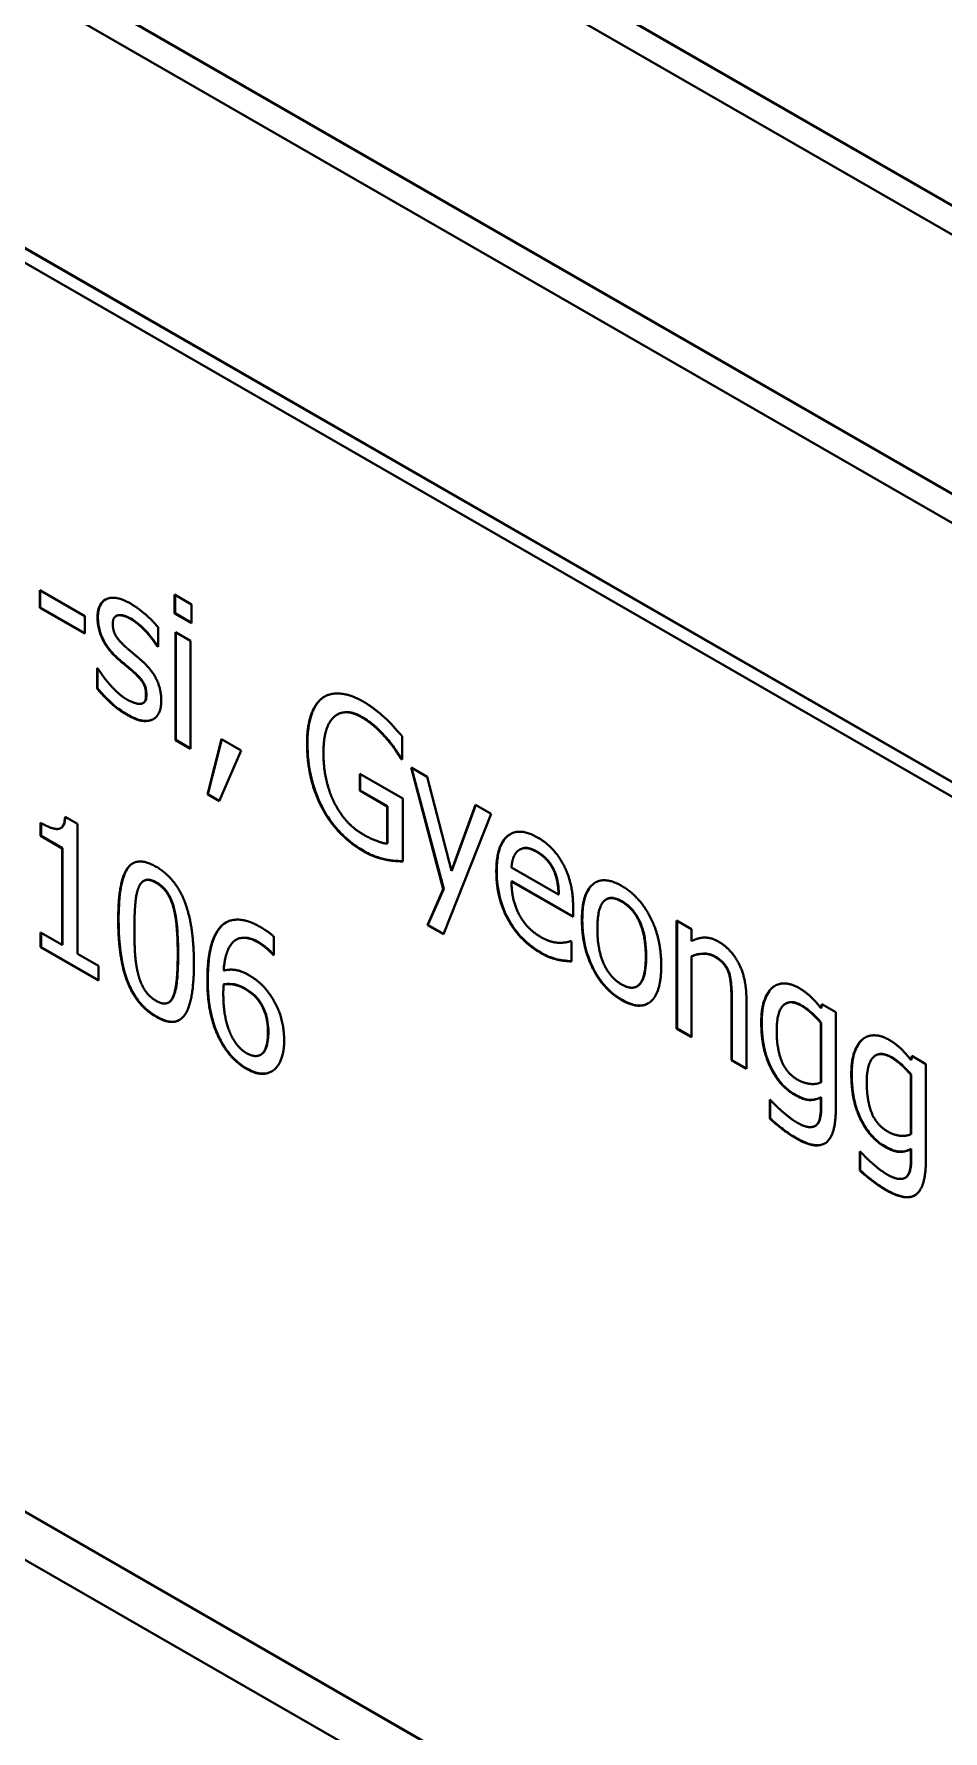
# Model space of a CAD drawing. Header units: millimetres. Extents: x 0 to 4205, y 0 to 2970.
# Drawn here: x 3811.77 to 3819.51, y 2325.42 to 2339.86 of the extents above; entities that cross this region are included whole.
import ezdxf

# ---------------------------------------------------------------- set-up
doc = ezdxf.new("R2010")
doc.units = ezdxf.units.MM
doc.header["$LTSCALE"] = 5
doc.layers.add('가시적인 것(ISO)', color=3, linetype='Continuous', lineweight=40)
doc.layers.add('가시적인 좁은 것(ISO)', color=3, linetype='Continuous', lineweight=35)

msp = doc.modelspace()

# ---------------------------------------------------------------- linework, layer by layer
at = {"layer": '가시적인 것(ISO)'}
for p, q in [((3831.5336, 2331.5217), (3799.2188, 2350.1305)), ((3799.2224, 2350.1325), (3831.5336, 2331.5257)), ((3799.2188, 2349.8852), (3831.5336, 2331.2764)), ((3831.5336, 2329.069), (3799.2188, 2347.6779)), ((3799.2224, 2347.6799), (3831.5336, 2329.0731)), ((3799.2188, 2347.4326), (3831.5336, 2328.8238)), ((3831.6397, 2326.4327), (3799.1128, 2345.1637)), ((3831.5336, 2326.6164), (3799.2188, 2345.2252)), ((3799.2224, 2345.2273), (3831.5336, 2326.6205)), ((3831.3158, 2315.9911), (3782.4661, 2344.1217)), ((3782.4696, 2344.1238), (3831.3164, 2315.9948)), ((3782.1422, 2343.8995), (3831.6397, 2315.3958)), ((3811.8242, 2334.9818), (3811.8242, 2335.1309)), ((3811.8242, 2335.1309), (3812.2058, 2334.9111)), ((3811.8277, 2334.9839), (3811.8277, 2335.1289)), ((3812.9708, 2334.9327), (3812.9708, 2335.0937)), ((3812.9708, 2335.0937), (3813.1152, 2335.0106)), ((3812.9743, 2334.9348), (3812.9743, 2335.0917)), ((3813.1152, 2335.0106), (3813.1152, 2334.8496)), ((3811.8277, 2334.9839), (3811.8242, 2334.9818)), ((3812.2058, 2334.7621), (3811.8242, 2334.9818)), ((3812.2058, 2334.7662), (3811.8277, 2334.9839)), ((3812.2058, 2334.9111), (3812.2058, 2334.7621)), ((3812.475, 2334.9132), (3812.4715, 2334.9112)), ((3812.9743, 2334.9348), (3812.9708, 2334.9327)), ((3813.1152, 2334.8496), (3812.9708, 2334.9327)), ((3813.1152, 2334.8536), (3812.9743, 2334.9348)), ((3812.8298, 2334.8161), (3812.8298, 2334.6502)), ((3812.9785, 2333.855), (3812.9785, 2334.7752)), ((3812.9785, 2334.7752), (3813.1057, 2334.702)), ((3812.9821, 2333.857), (3812.9821, 2334.7732)), ((3812.8265, 2334.6562), (3812.8229, 2334.6541)), ((3812.8298, 2334.6502), (3812.8229, 2334.6541)), ((3812.8298, 2334.6543), (3812.8265, 2334.6562)), ((3813.1057, 2334.702), (3813.1057, 2333.7817)), ((3812.3115, 2334.2947), (3812.3115, 2334.4687)), ((3812.3115, 2334.4687), (3812.3184, 2334.4647)), ((3812.3151, 2334.2968), (3812.3151, 2334.4666)), ((3812.6193, 2334.4406), (3812.6158, 2334.4385)), ((3812.3151, 2334.2968), (3812.3115, 2334.2947)), ((3812.7064, 2334.1737), (3812.7029, 2334.1717)), ((3812.7852, 2334.032), (3812.7817, 2334.03)), ((3814.3586, 2334.0754), (3814.3551, 2334.0733)), ((3812.9821, 2333.857), (3812.9785, 2333.855)), ((3813.1057, 2333.7817), (3812.9785, 2333.855)), ((3813.1057, 2333.7858), (3812.9821, 2333.857)), ((3813.2501, 2333.3935), (3813.3688, 2333.8648)), ((3813.2537, 2333.3955), (3813.3714, 2333.8633)), ((3813.3688, 2333.8648), (3813.5381, 2333.7673)), ((3814.9073, 2333.8871), (3814.9073, 2333.6904)), ((3813.5381, 2333.7673), (3813.349, 2333.3366)), ((3814.5463, 2333.4262), (3814.5463, 2333.5693)), ((3814.5463, 2333.5693), (3814.9116, 2333.3589)), ((3814.5498, 2333.4282), (3814.5498, 2333.5673)), ((3814.8997, 2333.6988), (3814.8961, 2333.6968)), ((3814.9073, 2333.6904), (3814.8961, 2333.6968)), ((3814.9073, 2333.6944), (3814.8997, 2333.6988)), ((3815.2563, 2332.589), (3814.9821, 2333.6215)), ((3814.9821, 2333.6215), (3815.1196, 2333.5423)), ((3815.2598, 2332.5911), (3814.9869, 2333.6187)), ((3814.5498, 2333.4282), (3814.5463, 2333.4262)), ((3814.7792, 2333.2921), (3814.5463, 2333.4262)), ((3814.7828, 2333.2941), (3814.5498, 2333.4282)), ((3815.1196, 2333.5423), (3815.325, 2332.7432)), ((3813.2537, 2333.3955), (3813.2501, 2333.3935)), ((3813.349, 2333.3366), (3813.2501, 2333.3935)), ((3813.3504, 2333.3398), (3813.2537, 2333.3955)), ((3814.7828, 2333.2941), (3814.7792, 2333.2921)), ((3814.7792, 2332.975), (3814.7792, 2333.2921)), ((3814.7828, 2332.9771), (3814.7828, 2333.2941)), ((3814.9116, 2333.3589), (3814.9116, 2332.8233)), ((3815.325, 2332.7432), (3815.5305, 2333.3057)), ((3815.3286, 2332.7453), (3815.5328, 2333.3043)), ((3815.5305, 2333.3057), (3815.6637, 2333.2289)), ((3811.8311, 2333.0402), (3811.8311, 2333.1525)), ((3811.8346, 2333.0422), (3811.8346, 2333.1505)), ((3812.0391, 2333.2036), (3812.1439, 2333.1432)), ((3812.1439, 2333.1432), (3812.1439, 2332.0382)), ((3815.6637, 2333.2289), (3815.2571, 2332.2039)), ((3811.8346, 2333.0422), (3811.8311, 2333.0402)), ((3812.0141, 2332.9348), (3811.8311, 2333.0402)), ((3812.0177, 2332.9368), (3811.8346, 2333.0422)), ((3812.004, 2333.1079), (3812.0005, 2333.1059)), ((3812.0177, 2332.9368), (3812.0141, 2332.9348)), ((3812.0141, 2332.1129), (3812.0141, 2332.9348)), ((3812.0177, 2332.1149), (3812.0177, 2332.9368)), ((3814.7828, 2332.9771), (3814.7792, 2332.975)), ((3815.9097, 2332.9258), (3815.9061, 2332.9238)), ((3815.3286, 2332.7453), (3815.325, 2332.7432)), ((3815.8365, 2332.7717), (3816.237, 2332.541)), ((3812.7114, 2332.6599), (3812.7078, 2332.6579)), ((3815.1213, 2332.2822), (3815.2563, 2332.589)), ((3815.1249, 2332.2842), (3815.2598, 2332.5911)), ((3815.2598, 2332.5911), (3815.2563, 2332.589)), ((3815.84, 2332.6555), (3815.8365, 2332.6534)), ((3816.3608, 2332.3515), (3815.8365, 2332.6534)), ((3816.3608, 2332.3556), (3815.84, 2332.6555)), ((3816.2405, 2332.5431), (3816.237, 2332.541)), ((3816.3608, 2332.436), (3816.3608, 2332.3515)), ((3816.6452, 2332.5021), (3816.6417, 2332.5001)), ((3815.1249, 2332.2842), (3815.1213, 2332.2822)), ((3815.2571, 2332.2039), (3815.1213, 2332.2822)), ((3815.2585, 2332.2073), (3815.1249, 2332.2842)), ((3817.2409, 2331.4004), (3817.2409, 2332.3207)), ((3817.2409, 2332.3207), (3817.3681, 2332.2474)), ((3817.2445, 2331.4025), (3817.2445, 2332.3186)), ((3811.8311, 2332.0931), (3811.8311, 2332.2183)), ((3811.8311, 2332.2183), (3812.0141, 2332.1129)), ((3811.8346, 2332.0952), (3811.8346, 2332.2163)), ((3812.0177, 2332.1149), (3812.0141, 2332.1129)), ((3813.4974, 2332.159), (3813.4939, 2332.157)), ((3813.8148, 2332.183), (3813.8148, 2332.025)), ((3816.3384, 2332.1457), (3816.3462, 2332.1413)), ((3816.3462, 2332.1413), (3816.3462, 2331.9723)), ((3817.3681, 2332.2474), (3817.3681, 2332.1451)), ((3811.8346, 2332.0952), (3811.8311, 2332.0931)), ((3812.3227, 2331.81), (3811.8311, 2332.0931)), ((3812.3227, 2331.8141), (3811.8346, 2332.0952)), ((3812.1439, 2332.0382), (3812.3227, 2331.9352)), ((3813.8124, 2332.0305), (3813.8088, 2332.0285)), ((3813.8148, 2332.025), (3813.8088, 2332.0285)), ((3813.8148, 2332.0291), (3813.8124, 2332.0305)), ((3817.3717, 2332.0169), (3817.3681, 2332.0149)), ((3817.3681, 2332.0149), (3817.3681, 2331.3272)), ((3812.3227, 2331.9352), (3812.3227, 2331.81)), ((3817.6871, 2331.878), (3817.6836, 2331.876)), ((3812.9649, 2331.6838), (3812.9613, 2331.6817)), ((3813.3912, 2331.7781), (3813.3877, 2331.7761)), ((3816.9069, 2331.7622), (3816.9033, 2331.7602)), ((3812.9216, 2331.6246), (3812.918, 2331.6226)), ((3817.7077, 2331.1317), (3817.7077, 2331.6564)), ((3817.7112, 2331.1337), (3817.7112, 2331.6584)), ((3817.8349, 2331.6557), (3817.8349, 2331.0584)), ((3818.1715, 2331.6157), (3818.168, 2331.6137)), ((3818.4683, 2331.5751), (3818.4761, 2331.6094)), ((3818.4719, 2331.5771), (3818.4683, 2331.5751)), ((3818.4719, 2331.5771), (3818.4788, 2331.6078)), ((3818.4761, 2331.6094), (3818.5956, 2331.5406)), ((3818.5956, 2331.5406), (3818.5956, 2330.7257)), ((3817.2445, 2331.4025), (3817.2409, 2331.4004)), ((3817.3681, 2331.3272), (3817.2409, 2331.4004)), ((3817.3681, 2331.3313), (3817.2445, 2331.4025)), ((3818.4719, 2331.4509), (3818.4683, 2331.4489)), ((3818.4683, 2330.9431), (3818.4683, 2331.4489)), ((3818.4719, 2330.9451), (3818.4719, 2331.4509)), ((3813.7059, 2331.1807), (3813.7024, 2331.1787)), ((3817.7112, 2331.1337), (3817.7077, 2331.1317)), ((3817.8349, 2331.0584), (3817.7077, 2331.1317)), ((3817.8349, 2331.0625), (3817.7112, 2331.1337)), ((3818.9374, 2331.1747), (3818.9338, 2331.1727)), ((3819.2342, 2331.1341), (3819.2419, 2331.1684)), ((3819.2377, 2331.1361), (3819.2342, 2331.1341)), ((3819.2377, 2331.1361), (3819.2446, 2331.1668)), ((3819.2419, 2331.1684), (3819.3614, 2331.0996)), ((3819.2377, 2331.0099), (3819.2342, 2331.0079)), ((3819.2342, 2330.502), (3819.2342, 2331.0079)), ((3819.2377, 2330.5041), (3819.2377, 2331.0099)), ((3819.3614, 2331.0996), (3819.3614, 2330.2847)), ((3818.4719, 2330.9451), (3818.4683, 2330.9431)), ((3818.4719, 2330.8179), (3818.4683, 2330.8159)), ((3818.4683, 2330.7354), (3818.4683, 2330.8159)), ((3818.4719, 2330.7374), (3818.4719, 2330.8179)), ((3818.0334, 2330.636), (3818.0334, 2330.797)), ((3818.0334, 2330.797), (3818.0403, 2330.793)), ((3818.037, 2330.638), (3818.037, 2330.795)), ((3818.037, 2330.638), (3818.0334, 2330.636)), ((3818.4223, 2330.5741), (3818.4188, 2330.5721)), ((3818.4323, 2330.5813), (3818.4288, 2330.5792)), ((3819.2377, 2330.5041), (3819.2342, 2330.502)), ((3818.7993, 2330.195), (3818.7993, 2330.356)), ((3818.7993, 2330.356), (3818.8061, 2330.352)), ((3818.8028, 2330.197), (3818.8028, 2330.3539)), ((3819.2377, 2330.3769), (3819.2342, 2330.3748)), ((3819.2342, 2330.2943), (3819.2342, 2330.3748)), ((3819.2377, 2330.2964), (3819.2377, 2330.3769)), ((3818.8028, 2330.197), (3818.7993, 2330.195)), ((3819.1882, 2330.1331), (3819.1846, 2330.131)), ((3819.1982, 2330.1403), (3819.1946, 2330.1382))]:
    msp.add_line(p, q, dxfattribs=at)
for points, degree in [([(3812.315, 2334.899), (3812.315, 2335.0232), (3812.4688, 2335.0906), (3812.5969, 2335.0169)], 2), ([(3812.5969, 2335.0169), (3812.6596, 2334.9807), (3812.7868, 2334.8697), (3812.8298, 2334.8161)], 2), ([(3812.48, 2334.5545), (3812.3932, 2334.6353), (3812.315, 2334.8075), (3812.315, 2334.899)], 2), ([(3812.5943, 2334.8882), (3812.5316, 2334.9243), (3812.4448, 2334.9097), (3812.4448, 2334.8451)], 2), ([(3812.8229, 2334.6541), (3812.7748, 2334.7296), (3812.6545, 2334.8535), (3812.5943, 2334.8882)], 2), ([(3812.4448, 2334.8451), (3812.4448, 2334.7865), (3812.4963, 2334.7001), (3812.5531, 2334.6496)], 2), ([(3812.5531, 2334.6496), (3812.5814, 2334.6243), (3812.651, 2334.5663), (3812.6889, 2334.5336)], 2), ([(3812.3184, 2334.4647), (3812.3347, 2334.4394), (3812.3786, 2334.3764), (3812.4147, 2334.3347)], 2), ([(3812.6158, 2334.4385), (3812.5917, 2334.4603), (3812.5127, 2334.5248), (3812.48, 2334.5545)], 2), ([(3812.7275, 2334.244), (3812.7275, 2334.2996), (3812.6785, 2334.3835), (3812.6158, 2334.4385)], 2), ([(3812.6889, 2334.5336), (3812.7731, 2334.4592), (3812.8573, 2334.2925), (3812.8573, 2334.1901)], 2), ([(3812.5625, 2334.0727), (3812.4869, 2334.1163), (3812.3545, 2334.2422), (3812.3115, 2334.2947)], 2), ([(3812.4147, 2334.3347), (3812.4473, 2334.297), (3812.5247, 2334.2247), (3812.5668, 2334.2004)], 2), ([(3812.5668, 2334.2004), (3812.5969, 2334.1831), (3812.6665, 2334.1609), (3812.6828, 2334.1644)], 2), ([(3812.6828, 2334.1644), (3812.7069, 2334.1694), (3812.7275, 2334.2003), (3812.7275, 2334.244)], 2), ([(3812.8573, 2334.1901), (3812.8573, 2334.1305), (3812.8187, 2334.0474), (3812.7817, 2334.03)], 2), ([(3814.0976, 2333.8247), (3814.0976, 2333.9728), (3814.1655, 2334.1682), (3814.2291, 2334.215)], 2), ([(3814.2291, 2334.215), (3814.291, 2334.2599), (3814.4707, 2334.2439), (3814.5781, 2334.182)], 2), ([(3814.2327, 2334.2171), (3814.2376, 2334.2207), (3814.2427, 2334.224), (3814.248, 2334.2271)], 3), ([(3814.5781, 2334.182), (3814.6288, 2334.1528), (3814.7217, 2334.0815), (3814.7646, 2334.0408)], 2), ([(3812.7817, 2334.03), (3812.7413, 2334.0125), (3812.639, 2334.0286), (3812.5625, 2334.0727)], 2), ([(3812.7915, 2334.0352), (3812.7894, 2334.0341), (3812.7873, 2334.033), (3812.7852, 2334.032)], 3), ([(3814.5618, 2334.0503), (3814.4165, 2334.134), (3814.2369, 2333.9711), (3814.2369, 2333.7495)], 2), ([(3814.7689, 2333.8734), (3814.7277, 2333.922), (3814.6228, 2334.0152), (3814.5618, 2334.0503)], 2), ([(3814.7646, 2334.0408), (3814.7981, 2334.0096), (3814.8815, 2333.9179), (3814.9073, 2333.8871)], 2), ([(3814.8961, 2333.6968), (3814.8712, 2333.738), (3814.8171, 2333.8179), (3814.7689, 2333.8734)], 2), ([(3814.2291, 2333.271), (3814.1655, 2333.3891), (3814.0976, 2333.6687), (3814.0976, 2333.8247)], 2), ([(3814.2369, 2333.7495), (3814.2369, 2333.6263), (3814.2842, 2333.4142), (3814.3288, 2333.3248)], 2), ([(3814.5764, 2332.911), (3814.4698, 2332.9724), (3814.2927, 2333.1538), (3814.2291, 2333.271)], 2), ([(3814.3288, 2333.3248), (3814.3727, 2333.236), (3814.4947, 2333.0991), (3814.5712, 2333.0551)], 2), ([(3811.8311, 2333.1525), (3811.9351, 2333.0926), (3812.033, 2333.1077), (3812.0391, 2333.2036)], 2), ([(3814.5712, 2333.0551), (3814.628, 2333.0224), (3814.7406, 2332.9774), (3814.7792, 2332.975)], 2), ([(3815.7075, 2332.7386), (3815.7075, 2332.9632), (3815.9009, 2333.1182), (3816.0574, 2333.0281)], 2), ([(3816.0574, 2333.0281), (3816.1278, 2332.9875), (3816.2361, 2332.8754), (3816.2765, 2332.7995)], 2), ([(3814.7629, 2332.8394), (3814.7131, 2332.8502), (3814.6331, 2332.8783), (3814.5764, 2332.911)], 2), ([(3814.9116, 2332.8233), (3814.8858, 2332.8242), (3814.7999, 2332.831), (3814.7629, 2332.8394)], 2), ([(3815.8992, 2332.9194), (3815.87, 2332.8995), (3815.8408, 2332.8279), (3815.8365, 2332.7717)], 2), ([(3816.0496, 2332.9053), (3815.9989, 2332.9345), (3815.9276, 2332.9389), (3815.8992, 2332.9194)], 2), ([(3816.194, 2332.7506), (3816.1717, 2332.7983), (3816.1012, 2332.8756), (3816.0496, 2332.9053)], 2), ([(3812.4912, 2332.3251), (3812.4912, 2332.6571), (3812.6485, 2332.8736), (3812.8135, 2332.7785)], 2), ([(3812.8135, 2332.7785), (3812.9794, 2332.683), (3813.135, 2332.2754), (3813.135, 2331.9554)], 2), ([(3816.0874, 2332.0438), (3815.9069, 2332.1478), (3815.7075, 2332.51), (3815.7075, 2332.7386)], 2), ([(3816.237, 2332.541), (3816.2353, 2332.6046), (3816.2138, 2332.7084), (3816.194, 2332.7506)], 2), ([(3816.2765, 2332.7995), (3816.3178, 2332.7231), (3816.3608, 2332.5463), (3816.3608, 2332.436)], 2), ([(3812.6639, 2332.5993), (3812.6433, 2332.5486), (3812.6287, 2332.3662), (3812.6287, 2332.246)], 2), ([(3812.8135, 2332.6424), (3812.7568, 2332.6751), (3812.6846, 2332.652), (3812.6639, 2332.5993)], 2), ([(3812.9613, 2332.43), (3812.9407, 2332.5045), (3812.8702, 2332.6097), (3812.8135, 2332.6424)], 2), ([(3815.8365, 2332.6534), (3815.8365, 2332.4934), (3815.9688, 2332.2473), (3816.0866, 2332.1795)], 2), ([(3816.4356, 2332.3243), (3816.4356, 2332.5549), (3816.6212, 2332.7034), (3816.7734, 2332.6158)], 2), ([(3816.7734, 2332.6158), (3816.9263, 2332.5277), (3817.1103, 2332.1673), (3817.1103, 2331.9358)], 2), ([(3812.9974, 2332.0346), (3812.9974, 2332.1608), (3812.9811, 2332.3561), (3812.9613, 2332.43)], 2), ([(3816.7734, 2332.4826), (3816.6745, 2332.5395), (3816.5671, 2332.4275), (3816.5671, 2332.2486)], 2), ([(3816.9788, 2332.0115), (3816.9788, 2332.1904), (3816.8722, 2332.4257), (3816.7734, 2332.4826)], 2), ([(3812.8135, 2331.5015), (3812.6467, 2331.5976), (3812.4912, 2332.0022), (3812.4912, 2332.3251)], 2), ([(3813.2493, 2331.815), (3813.2493, 2331.975), (3813.3034, 2332.2012), (3813.3593, 2332.2645)], 2), ([(3813.3593, 2332.2645), (3813.4143, 2332.3262), (3813.5871, 2332.3311), (3813.7005, 2332.2657)], 2), ([(3813.3628, 2332.2665), (3813.3765, 2332.2818), (3813.3917, 2332.2945), (3813.4085, 2332.3045)], 3), ([(3813.7005, 2332.2657), (3813.7341, 2332.2464), (3813.7925, 2332.2048), (3813.8148, 2332.183)], 2), ([(3816.7734, 2331.6439), (3816.6161, 2331.7344), (3816.4356, 2332.0997), (3816.4356, 2332.3243)], 2), ([(3812.6287, 2332.246), (3812.6287, 2332.1168), (3812.6416, 2331.9364), (3812.6631, 2331.8565)], 2), ([(3813.6825, 2332.134), (3813.557, 2332.2063), (3813.4023, 2332.0887), (3813.3877, 2331.8944)], 2), ([(3813.8088, 2332.0285), (3813.7908, 2332.0508), (3813.722, 2332.1112), (3813.6825, 2332.134)], 2), ([(3816.0866, 2332.1795), (3816.1278, 2332.1557), (3816.2086, 2332.132), (3816.2413, 2332.1311)], 2), ([(3816.2413, 2332.1311), (3816.2757, 2332.1312), (3816.323, 2332.1388), (3816.3384, 2332.1457)], 2), ([(3816.5671, 2332.2486), (3816.5671, 2332.0747), (3816.6745, 2331.8339), (3816.7734, 2331.777)], 2), ([(3817.3681, 2332.1451), (3817.4249, 2332.175), (3817.5358, 2332.1767), (3817.5976, 2332.1411)], 2), ([(3817.5976, 2332.1411), (3817.7094, 2332.0768), (3817.8349, 2331.8256), (3817.8349, 2331.6557)], 2), ([(3812.9613, 2331.6817), (3812.9811, 2331.731), (3812.9974, 2331.9084), (3812.9974, 2332.0346)], 2), ([(3816.231, 2331.987), (3816.194, 2331.9954), (3816.1339, 2332.0171), (3816.0874, 2332.0438)], 2), ([(3816.3462, 2331.9723), (3816.3238, 2331.9743), (3816.2576, 2331.9806), (3816.231, 2331.987)], 2), ([(3816.7734, 2331.777), (3816.8713, 2331.7206), (3816.9788, 2331.8346), (3816.9788, 2332.0115)], 2), ([(3817.5641, 2332.0133), (3817.5168, 2332.0405), (3817.4163, 2332.0368), (3817.3681, 2332.0149)], 2), ([(3817.6836, 2331.876), (3817.6681, 2331.9196), (3817.6123, 2331.9856), (3817.5641, 2332.0133)], 2), ([(3812.6631, 2331.8565), (3812.6828, 2331.7815), (3812.755, 2331.6713), (3812.8135, 2331.6377)], 2), ([(3813.135, 2331.9554), (3813.135, 2331.6255), (3812.9777, 2331.407), (3812.8135, 2331.5015)], 2), ([(3813.3877, 2331.8944), (3813.4358, 2331.9074), (3813.5372, 2331.8937), (3813.5974, 2331.859)], 2), ([(3813.5974, 2331.859), (3813.6567, 2331.8249), (3813.7452, 2331.7451), (3813.7934, 2331.6737)], 2), ([(3817.1103, 2331.9358), (3817.1103, 2331.7032), (3816.9263, 2331.5558), (3816.7734, 2331.6439)], 2), ([(3817.7077, 2331.6564), (3817.7077, 2331.72), (3817.6973, 2331.8352), (3817.6836, 2331.876)], 2), ([(3812.8135, 2331.6377), (3812.8694, 2331.6055), (3812.9416, 2331.6285), (3812.9613, 2331.6817)], 2), ([(3813.3602, 2331.298), (3813.3077, 2331.3948), (3813.2493, 2331.6521), (3813.2493, 2331.815)], 2), ([(3813.3877, 2331.7761), (3813.3868, 2331.7587), (3813.3851, 2331.7259), (3813.3851, 2331.7001)], 2), ([(3813.3851, 2331.7001), (3813.3851, 2331.5729), (3813.4263, 2331.3931), (3813.4564, 2331.335)], 2), ([(3813.5673, 2331.7402), (3813.52, 2331.7674), (3813.4306, 2331.7841), (3813.3877, 2331.7761)], 2), ([(3813.6962, 2331.6232), (3813.6696, 2331.6644), (3813.6025, 2331.7199), (3813.5673, 2331.7402)], 2), ([(3817.9612, 2331.4547), (3817.9612, 2331.569), (3818.0137, 2331.7157), (3818.0583, 2331.7526)], 2), ([(3818.0583, 2331.7526), (3818.1013, 2331.7865), (3818.2182, 2331.7837), (3818.2801, 2331.7481)], 2), ([(3818.0619, 2331.7546), (3818.0672, 2331.7588), (3818.0728, 2331.7626), (3818.0786, 2331.7661)], 3), ([(3818.2801, 2331.7481), (3818.3394, 2331.7139), (3818.4254, 2331.6307), (3818.4683, 2331.5751)], 2), ([(3813.765, 2331.37), (3813.765, 2331.4455), (3813.7323, 2331.5667), (3813.6962, 2331.6232)], 2), ([(3813.7934, 2331.6737), (3813.8484, 2331.5913), (3813.9025, 2331.4031), (3813.9025, 2331.2977)], 2), ([(3818.3007, 2331.5971), (3818.2036, 2331.653), (3818.0927, 2331.5439), (3818.0927, 2331.382)], 2), ([(3818.4683, 2331.4489), (3818.4211, 2331.5039), (3818.3403, 2331.5743), (3818.3007, 2331.5971)], 2), ([(3818.2431, 2330.8392), (3818.1142, 2330.9134), (3817.9612, 2331.2351), (3817.9612, 2331.4547)], 2), ([(3813.5828, 2331.0585), (3813.514, 2331.0981), (3813.4031, 2331.2176), (3813.3602, 2331.298)], 2), ([(3813.4564, 2331.335), (3813.4856, 2331.2794), (3813.5475, 2331.213), (3813.5828, 2331.1927)], 2), ([(3813.5828, 2331.1927), (3813.6644, 2331.1457), (3813.765, 2331.2289), (3813.765, 2331.37)], 2), ([(3813.9025, 2331.2977), (3813.9025, 2331.2033), (3813.8509, 2331.073), (3813.808, 2331.0441)], 2), ([(3818.0927, 2331.382), (3818.0927, 2331.2289), (3818.177, 2331.0204), (3818.2724, 2330.9655)], 2), ([(3818.7271, 2331.0137), (3818.7271, 2331.128), (3818.7795, 2331.2747), (3818.8242, 2331.3115)], 2), ([(3818.8242, 2331.3115), (3818.8672, 2331.3454), (3818.9841, 2331.3427), (3819.0459, 2331.3071)], 2), ([(3818.8277, 2331.3136), (3818.8331, 2331.3178), (3818.8386, 2331.3216), (3818.8444, 2331.3251)], 3), ([(3819.0459, 2331.3071), (3819.1053, 2331.2729), (3819.1912, 2331.1896), (3819.2342, 2331.1341)], 2), ([(3819.0666, 2331.1561), (3818.9694, 2331.212), (3818.8586, 2331.1029), (3818.8586, 2330.9409)], 2), ([(3819.2342, 2331.0079), (3819.1869, 2331.0629), (3819.1061, 2331.1333), (3819.0666, 2331.1561)], 2), ([(3813.808, 2331.0441), (3813.7624, 2331.0137), (3813.6507, 2331.0194), (3813.5828, 2331.0585)], 2), ([(3818.2724, 2330.9655), (3818.3214, 2330.9373), (3818.4262, 2330.9246), (3818.4683, 2330.9431)], 2), ([(3819.009, 2330.3982), (3818.8801, 2330.4724), (3818.7271, 2330.7941), (3818.7271, 2331.0137)], 2), ([(3818.4683, 2330.8159), (3818.4168, 2330.7909), (3818.3179, 2330.7961), (3818.2431, 2330.8392)], 2), ([(3818.8586, 2330.9409), (3818.8586, 2330.7879), (3818.9428, 2330.5794), (3819.0382, 2330.5245)], 2), ([(3818.0403, 2330.793), (3818.0532, 2330.7787), (3818.103, 2330.7281), (3818.1348, 2330.7008)], 2), ([(3818.1348, 2330.7008), (3818.1701, 2330.6696), (3818.2303, 2330.622), (3818.2655, 2330.6017)], 2), ([(3818.5956, 2330.7257), (3818.5956, 2330.4912), (3818.4279, 2330.3691), (3818.2552, 2330.4685)], 2), ([(3818.4288, 2330.5792), (3818.4512, 2330.6002), (3818.4683, 2330.6787), (3818.4683, 2330.7354)], 2), ([(3818.2552, 2330.4685), (3818.1993, 2330.5007), (3818.0833, 2330.5894), (3818.0334, 2330.636)], 2), ([(3818.2655, 2330.6017), (3818.3239, 2330.5681), (3818.4056, 2330.5588), (3818.4288, 2330.5792)], 2), ([(3818.4223, 2330.5741), (3818.4259, 2330.5761), (3818.4292, 2330.5785), (3818.4323, 2330.5813)], 3), ([(3819.0382, 2330.5245), (3819.0872, 2330.4962), (3819.1921, 2330.4836), (3819.2342, 2330.502)], 2), ([(3819.2342, 2330.3748), (3819.1826, 2330.3499), (3819.0838, 2330.3551), (3819.009, 2330.3982)], 2), ([(3818.8061, 2330.352), (3818.819, 2330.3376), (3818.8689, 2330.2871), (3818.9007, 2330.2598)], 2), ([(3818.9007, 2330.2598), (3818.9359, 2330.2286), (3818.9961, 2330.181), (3819.0313, 2330.1607)], 2), ([(3819.3614, 2330.2847), (3819.3614, 2330.0502), (3819.1938, 2329.928), (3819.021, 2330.0275)], 2), ([(3819.1946, 2330.1382), (3819.217, 2330.1591), (3819.2342, 2330.2377), (3819.2342, 2330.2943)], 2), ([(3819.021, 2330.0275), (3818.9652, 2330.0597), (3818.8491, 2330.1484), (3818.7993, 2330.195)], 2), ([(3819.0313, 2330.1607), (3819.0898, 2330.1271), (3819.1714, 2330.1178), (3819.1946, 2330.1382)], 2), ([(3819.1882, 2330.1331), (3819.1917, 2330.1351), (3819.195, 2330.1375), (3819.1982, 2330.1403)], 3)]:
    msp.add_open_spline(points, degree=degree, dxfattribs=at)
for points, knots in [([(3812.3185, 2334.901), (3812.3185, 2334.9203), (3812.3199, 2334.9388), (3812.326, 2334.9722), (3812.3305, 2334.987), (3812.3474, 2335.0235), (3812.3628, 2335.0405), (3812.3821, 2335.0521)], [-0.173954269, -0.173954269, -0.173954269, -0.173954269, -0.147187092, -0.147187092, -0.121913703, -0.121913703, -0.077662876, -0.077662876, -0.077662876, -0.077662876]), ([(3812.4835, 2334.5565), (3812.4623, 2334.5763), (3812.4413, 2334.598), (3812.405, 2334.6425), (3812.3892, 2334.6648), (3812.3559, 2334.7228), (3812.3436, 2334.755), (3812.3233, 2334.8242), (3812.3185, 2334.8639), (3812.3185, 2334.901)], [-0.073006545, -0.073006545, -0.073006545, -0.073006545, -0.058393398, -0.058393398, -0.045599787, -0.045599787, -0.027264811, -0.027264811, 0, 0, 0, 0]), ([(3812.5979, 2334.8902), (3812.5812, 2334.8998), (3812.5644, 2334.9077), (3812.5332, 2334.9179), (3812.5189, 2334.9205), (3812.4879, 2334.92), (3812.4785, 2334.9152), (3812.475, 2334.9132)], [-0.0320028298, -0.0320028298, -0.0320028298, -0.0320028298, -0.0287897708, -0.0287897708, -0.0258587343, -0.0258587343, -0.022096769, -0.022096769, -0.022096769, -0.022096769]), ([(3812.8265, 2334.6562), (3812.7877, 2334.7169), (3812.749, 2334.762), (3812.6788, 2334.834), (3812.639, 2334.8665), (3812.5979, 2334.8902)], [-0.063933709, -0.063933709, -0.063933709, -0.063933709, -0.034917589, -0.034917589, 0, 0, 0, 0]), ([(3812.6193, 2334.4406), (3812.5943, 2334.4632), (3812.5634, 2334.4884), (3812.5317, 2334.5142), (3812.5071, 2334.535), (3812.4835, 2334.5565)], [-0.027465829, -0.027465829, -0.027465829, -0.027465829, -0.020846565, -0.020846565, 0, 0, 0, 0]), ([(3812.7311, 2334.246), (3812.7311, 2334.2594), (3812.73, 2334.2737), (3812.7247, 2334.3009), (3812.7209, 2334.3137), (3812.7105, 2334.3373), (3812.7038, 2334.3495), (3812.6738, 2334.3897), (3812.6478, 2334.4156), (3812.6193, 2334.4406)], [-0.078041018, -0.078041018, -0.078041018, -0.078041018, -0.057555751, -0.057555751, -0.0399582, -0.0399582, -0.024941484, -0.024941484, 0, 0, 0, 0]), ([(3812.566, 2334.0747), (3812.4923, 2334.1172), (3812.4433, 2334.1631), (3812.388, 2334.2157), (3812.3484, 2334.256), (3812.3151, 2334.2968)], [-0.049473729, -0.049473729, -0.049473729, -0.049473729, -0.032416686, -0.032416686, 0, 0, 0, 0]), ([(3812.7064, 2334.1737), (3812.7082, 2334.1747), (3812.7099, 2334.1759), (3812.7199, 2334.1835), (3812.7232, 2334.1907), (3812.7294, 2334.2075), (3812.7311, 2334.2256), (3812.7311, 2334.246)], [-0.021386251, -0.021386251, -0.021386251, -0.021386251, -0.020340377, -0.020340377, -0.015008885, -0.015008885, 0, 0, 0, 0]), ([(3814.1012, 2333.8267), (3814.1012, 2333.9592), (3814.1215, 2334.0396), (3814.1633, 2334.1445), (3814.1928, 2334.1877), (3814.2327, 2334.2171)], [-0.10101227, -0.10101227, -0.10101227, -0.10101227, -0.05123062, -0.05123062, 0, 0, 0, 0]), ([(3812.7852, 2334.032), (3812.7475, 2334.0157), (3812.7119, 2334.0197), (3812.6558, 2334.0286), (3812.6111, 2334.0488), (3812.566, 2334.0747)], [-0.05651006, -0.05651006, -0.05651006, -0.05651006, -0.038200239, -0.038200239, 0, 0, 0, 0]), ([(3814.5653, 2334.0524), (3814.5441, 2334.0646), (3814.5229, 2334.0746), (3814.4823, 2334.0888), (3814.4631, 2334.093), (3814.4121, 2334.0966), (3814.3836, 2334.0898), (3814.3586, 2334.0754)], [-0.23195822, -0.23195822, -0.23195822, -0.23195822, -0.20032376, -0.20032376, -0.17026208, -0.17026208, -0.11748226, -0.11748226, -0.11748226, -0.11748226]), ([(3814.7725, 2333.8754), (3814.7319, 2333.9233), (3814.6936, 2333.9575), (3814.6418, 2334.0035), (3814.6036, 2334.0303), (3814.5653, 2334.0524)], [-0.045506647, -0.045506647, -0.045506647, -0.045506647, -0.03248246, -0.03248246, 0, 0, 0, 0]), ([(3814.8997, 2333.6988), (3814.883, 2333.7264), (3814.8656, 2333.7534), (3814.827, 2333.8105), (3814.7995, 2333.8442), (3814.7725, 2333.8754)], [-0.04799963, -0.04799963, -0.04799963, -0.04799963, -0.025696887, -0.025696887, 0, 0, 0, 0]), ([(3814.2327, 2333.273), (3814.2109, 2333.3134), (3814.1923, 2333.3547), (3814.1567, 2333.4489), (3814.1437, 2333.4957), (3814.1102, 2333.6336), (3814.1012, 2333.7339), (3814.1012, 2333.8267)], [-0.11021437, -0.11021437, -0.11021437, -0.11021437, -0.09151625, -0.09151625, -0.06812944, -0.06812944, 0, 0, 0, 0]), ([(3814.5799, 2332.913), (3814.541, 2332.9355), (3814.5022, 2332.9618), (3814.4284, 2333.0217), (3814.393, 2333.055), (3814.3113, 2333.1458), (3814.2689, 2333.2063), (3814.2327, 2333.273)], [-0.10944415, -0.10944415, -0.10944415, -0.10944415, -0.07640862, -0.07640862, -0.04556153, -0.04556153, 0, 0, 0, 0]), ([(3812.004, 2333.1079), (3812.014, 2333.1137), (3812.0216, 2333.123), (3812.0362, 2333.153), (3812.0405, 2333.1771), (3812.0423, 2333.2017)], [-0.031759904, -0.031759904, -0.031759904, -0.031759904, -0.019787432, -0.019787432, -0.000996371, -0.000996371, -0.000996371, -0.000996371]), ([(3815.7111, 2332.7406), (3815.7111, 2332.7871), (3815.7142, 2332.8321), (3815.7284, 2332.9104), (3815.7388, 2332.9444), (3815.7758, 2333.0178), (3815.8033, 2333.0422), (3815.8276, 2333.0565)], [-0.142102169, -0.142102169, -0.142102169, -0.142102169, -0.120994397, -0.120994397, -0.10207716, -0.10207716, -0.073786211, -0.073786211, -0.073786211, -0.073786211]), ([(3814.7664, 2332.8414), (3814.7369, 2332.8478), (3814.707, 2332.8556), (3814.6458, 2332.8771), (3814.6112, 2332.895), (3814.5799, 2332.913)], [-0.052719342, -0.052719342, -0.052719342, -0.052719342, -0.026565582, -0.026565582, 0, 0, 0, 0]), ([(3814.9116, 2332.8255), (3814.8854, 2332.8265), (3814.8542, 2332.829), (3814.8205, 2332.8317), (3814.7934, 2332.8353), (3814.7664, 2332.8414)], [-0.031130006, -0.031130006, -0.031130006, -0.031130006, -0.023880899, -0.023880899, 0, 0, 0, 0]), ([(3816.0532, 2332.9074), (3816.037, 2332.9167), (3816.0206, 2332.9247), (3815.9853, 2332.9372), (3815.9722, 2332.9385), (3815.9438, 2332.9397), (3815.9257, 2332.935), (3815.9097, 2332.9258)], [-0.03522729, -0.03522729, -0.03522729, -0.03522729, -0.029351814, -0.029351814, -0.022122174, -0.022122174, -0.002845679, -0.002845679, -0.002845679, -0.002845679]), ([(3816.1976, 2332.7527), (3816.1897, 2332.7695), (3816.1805, 2332.7856), (3816.1573, 2332.8197), (3816.1447, 2332.8342), (3816.1097, 2332.8709), (3816.0808, 2332.8915), (3816.0532, 2332.9074)], [-0.039040794, -0.039040794, -0.039040794, -0.039040794, -0.032011871, -0.032011871, -0.023411559, -0.023411559, 0, 0, 0, 0]), ([(3812.4947, 2332.3272), (3812.4947, 2332.4091), (3812.4983, 2332.4935), (3812.5176, 2332.6309), (3812.5323, 2332.6944), (3812.5696, 2332.7645), (3812.588, 2332.7908), (3812.6161, 2332.8076)], [-0.25372245, -0.25372245, -0.25372245, -0.25372245, -0.16827012, -0.16827012, -0.09720122, -0.09720122, -0.0630639, -0.0630639, -0.0630639, -0.0630639]), ([(3816.091, 2332.0459), (3816.0594, 2332.0641), (3816.0276, 2332.0852), (3815.9683, 2332.1323), (3815.9408, 2332.1575), (3815.8761, 2332.2278), (3815.8422, 2332.2746), (3815.7906, 2332.3671), (3815.7634, 2332.4238), (3815.7193, 2332.5824), (3815.7111, 2332.6649), (3815.7111, 2332.7406)], [-0.25738, -0.25738, -0.25738, -0.25738, -0.21017408, -0.21017408, -0.16738097, -0.16738097, -0.10452781, -0.10452781, -0.05555741, -0.05555741, 0, 0, 0, 0]), ([(3816.2405, 2332.5431), (3816.2393, 2332.5899), (3816.2344, 2332.6327), (3816.2187, 2332.6989), (3816.21, 2332.7262), (3816.1976, 2332.7527)], [-0.044077692, -0.044077692, -0.044077692, -0.044077692, -0.01765231, -0.01765231, 0, 0, 0, 0]), ([(3812.817, 2332.6444), (3812.8041, 2332.6518), (3812.7912, 2332.658), (3812.7671, 2332.6662), (3812.7561, 2332.6684), (3812.7368, 2332.6687), (3812.7244, 2332.6674), (3812.7114, 2332.6599)], [-0.083781993, -0.083781993, -0.083781993, -0.083781993, -0.061391392, -0.061391392, -0.041107784, -0.041107784, -0.024172727, -0.024172727, -0.024172727, -0.024172727]), ([(3812.9649, 2332.4321), (3812.9594, 2332.4517), (3812.9529, 2332.4716), (3812.9376, 2332.5086), (3812.9293, 2332.5258), (3812.9062, 2332.5651), (3812.8927, 2332.5822), (3812.8593, 2332.6167), (3812.8381, 2332.6323), (3812.817, 2332.6444)], [-0.049987029, -0.049987029, -0.049987029, -0.049987029, -0.039663553, -0.039663553, -0.030458641, -0.030458641, -0.01784843, -0.01784843, 0, 0, 0, 0]), ([(3816.4391, 2332.3264), (3816.4391, 2332.3736), (3816.442, 2332.4198), (3816.4557, 2332.4993), (3816.4655, 2332.5338), (3816.5021, 2332.6091), (3816.5291, 2332.6314), (3816.5505, 2332.6441)], [-0.130633279, -0.130633279, -0.130633279, -0.130633279, -0.112301904, -0.112301904, -0.09621194, -0.09621194, -0.071503758, -0.071503758, -0.071503758, -0.071503758]), ([(3813.001, 2332.0366), (3813.001, 2332.1077), (3812.999, 2332.186), (3812.99, 2332.2945), (3812.9833, 2332.3631), (3812.9649, 2332.4321)], [-0.14536693, -0.14536693, -0.14536693, -0.14536693, -0.04560659, -0.04560659, 0, 0, 0, 0]), ([(3816.7769, 2332.4846), (3816.7609, 2332.4939), (3816.7449, 2332.5014), (3816.7147, 2332.511), (3816.7008, 2332.5135), (3816.6717, 2332.5131), (3816.6576, 2332.5093), (3816.6452, 2332.5021)], [-0.135449634, -0.135449634, -0.135449634, -0.135449634, -0.118759786, -0.118759786, -0.103264414, -0.103264414, -0.084731462, -0.084731462, -0.084731462, -0.084731462]), ([(3816.9823, 2332.0136), (3816.9823, 2332.0555), (3816.9801, 2332.1004), (3816.9691, 2332.1816), (3816.9613, 2332.2201), (3816.9355, 2332.3001), (3816.9201, 2332.3303), (3816.8919, 2332.3788), (3816.8739, 2332.403), (3816.8291, 2332.4499), (3816.8031, 2332.4695), (3816.7769, 2332.4846)], [-0.085957, -0.085957, -0.085957, -0.085957, -0.069342651, -0.069342651, -0.055924971, -0.055924971, -0.041012876, -0.041012876, -0.022285047, -0.022285047, 0, 0, 0, 0]), ([(3812.817, 2331.5036), (3812.7925, 2331.5177), (3812.7678, 2331.5345), (3812.7218, 2331.5726), (3812.7005, 2331.5933), (3812.6509, 2331.6511), (3812.6257, 2331.6893), (3812.5867, 2331.7648), (3812.5618, 2331.8199), (3812.5055, 2332.0387), (3812.4947, 2332.1878), (3812.4947, 2332.3272)], [-0.35748213, -0.35748213, -0.35748213, -0.35748213, -0.29906856, -0.29906856, -0.2453836, -0.2453836, -0.16672267, -0.16672267, -0.10232463, -0.10232463, 0, 0, 0, 0]), ([(3813.2528, 2331.8171), (3813.2528, 2331.9486), (3813.2664, 2332.0364), (3813.2983, 2332.1641), (3813.3243, 2332.2229), (3813.3628, 2332.2665)], [-0.11061014, -0.11061014, -0.11061014, -0.11061014, -0.05830208, -0.05830208, 0, 0, 0, 0]), ([(3816.7769, 2331.6459), (3816.7525, 2331.6599), (3816.7281, 2331.6763), (3816.6819, 2331.7134), (3816.6602, 2331.7335), (3816.6044, 2331.7942), (3816.5738, 2331.8372), (3816.5229, 2331.9288), (3816.4946, 2331.9893), (3816.4479, 2332.1566), (3816.4391, 2332.2451), (3816.4391, 2332.3264)], [-0.23140113, -0.23140113, -0.23140113, -0.23140113, -0.19684338, -0.19684338, -0.16464808, -0.16464808, -0.11028974, -0.11028974, -0.05962156, -0.05962156, 0, 0, 0, 0]), ([(3813.686, 2332.1361), (3813.6514, 2332.156), (3813.6172, 2332.1698), (3813.5539, 2332.1786), (3813.5266, 2332.1742), (3813.5008, 2332.1609), (3813.4991, 2332.16), (3813.4974, 2332.159)], [-0.115674182, -0.115674182, -0.115674182, -0.115674182, -0.097099689, -0.097099689, -0.079394737, -0.079394737, -0.078111531, -0.078111531, -0.078111531, -0.078111531]), ([(3813.8124, 2332.0305), (3813.7947, 2332.0524), (3813.769, 2332.075), (3813.7358, 2332.1043), (3813.711, 2332.1217), (3813.686, 2332.1361)], [-0.029147963, -0.029147963, -0.029147963, -0.029147963, -0.021160438, -0.021160438, 0, 0, 0, 0]), ([(3812.9649, 2331.6838), (3812.9803, 2331.7223), (3812.9884, 2331.774), (3812.9958, 2331.854), (3813.001, 2331.9193), (3813.001, 2332.0366)], [-0.21332504, -0.21332504, -0.21332504, -0.21332504, -0.08615013, -0.08615013, 0, 0, 0, 0]), ([(3816.2345, 2331.989), (3816.2125, 2331.994), (3816.1901, 2332.0001), (3816.1435, 2332.0169), (3816.1152, 2332.0319), (3816.091, 2332.0459)], [-0.03994906, -0.03994906, -0.03994906, -0.03994906, -0.020532882, -0.020532882, 0, 0, 0, 0]), ([(3816.3462, 2331.9747), (3816.3242, 2331.9766), (3816.3008, 2331.9788), (3816.2751, 2331.9813), (3816.2545, 2331.9842), (3816.2345, 2331.989)], [-0.023674926, -0.023674926, -0.023674926, -0.023674926, -0.017626994, -0.017626994, 0, 0, 0, 0]), ([(3816.9069, 2331.7622), (3816.9103, 2331.7642), (3816.9136, 2331.7665), (3816.9384, 2331.7856), (3816.9515, 2331.8108), (3816.9765, 2331.883), (3816.9823, 2331.9464), (3816.9823, 2332.0136)], [-0.078555626, -0.078555626, -0.078555626, -0.078555626, -0.074774695, -0.074774695, -0.049262731, -0.049262731, 0, 0, 0, 0]), ([(3817.5677, 2332.0154), (3817.5514, 2332.0247), (3817.5353, 2332.0312), (3817.4967, 2332.0413), (3817.4785, 2332.041), (3817.4345, 2332.0394), (3817.4017, 2332.0306), (3817.3717, 2332.0169)], [-0.047834132, -0.047834132, -0.047834132, -0.047834132, -0.042283443, -0.042283443, -0.034173357, -0.034173357, 0, 0, 0, 0]), ([(3817.6871, 2331.878), (3817.6813, 2331.8944), (3817.6739, 2331.9104), (3817.6538, 2331.9433), (3817.643, 2331.9562), (3817.6138, 2331.9859), (3817.5908, 2332.002), (3817.5677, 2332.0154)], [-0.038554053, -0.038554053, -0.038554053, -0.038554053, -0.029750196, -0.029750196, -0.019640818, -0.019640818, 0, 0, 0, 0]), ([(3817.7112, 2331.6584), (3817.7112, 2331.7115), (3817.7085, 2331.7655), (3817.7001, 2331.8284), (3817.6952, 2331.854), (3817.6871, 2331.878)], [-0.04331503, -0.04331503, -0.04331503, -0.04331503, -0.015787197, -0.015787197, 0, 0, 0, 0]), ([(3812.9216, 2331.6246), (3812.924, 2331.626), (3812.9265, 2331.6277), (3812.9452, 2331.6419), (3812.9566, 2331.6616), (3812.9649, 2331.6838)], [-0.024207536, -0.024207536, -0.024207536, -0.024207536, -0.02098571, -0.02098571, 0, 0, 0, 0]), ([(3813.3637, 2331.3001), (3813.3452, 2331.3341), (3813.3299, 2331.3694), (3813.2992, 2331.4542), (3813.2881, 2331.4987), (3813.2595, 2331.6248), (3813.2528, 2331.7272), (3813.2528, 2331.8171)], [-0.09652593, -0.09652593, -0.09652593, -0.09652593, -0.083761151, -0.083761151, -0.065951771, -0.065951771, 0, 0, 0, 0]), ([(3813.5708, 2331.7423), (3813.5394, 2331.7604), (3813.5087, 2331.7723), (3813.4588, 2331.7816), (3813.4284, 2331.7851), (3813.3912, 2331.7781)], [-0.094016151, -0.094016151, -0.094016151, -0.094016151, -0.037802947, -0.037802947, 0, 0, 0, 0]), ([(3813.6998, 2331.6253), (3813.691, 2331.6388), (3813.6816, 2331.6514), (3813.6613, 2331.6747), (3813.6506, 2331.6851), (3813.6171, 2331.7129), (3813.5939, 2331.729), (3813.5708, 2331.7423)], [-0.038809244, -0.038809244, -0.038809244, -0.038809244, -0.029151954, -0.029151954, -0.019558419, -0.019558419, 0, 0, 0, 0]), ([(3817.9648, 2331.4567), (3817.9648, 2331.5636), (3817.9819, 2331.6204), (3818.0092, 2331.6931), (3818.0314, 2331.7295), (3818.0619, 2331.7546)], [-0.068818805, -0.068818805, -0.068818805, -0.068818805, -0.040640108, -0.040640108, 0, 0, 0, 0]), ([(3813.7685, 2331.372), (3813.7685, 2331.3997), (3813.7669, 2331.4292), (3813.7575, 2331.4915), (3813.7504, 2331.5163), (3813.733, 2331.5664), (3813.7182, 2331.5965), (3813.6998, 2331.6253)], [-0.044194226, -0.044194226, -0.044194226, -0.044194226, -0.03290891, -0.03290891, -0.020560179, -0.020560179, 0, 0, 0, 0]), ([(3817, 2331.6168), (3816.9728, 2331.6016), (3816.9417, 2331.5953), (3816.8652, 2331.6031), (3816.8214, 2331.6203), (3816.7769, 2331.6459)], [-0.070120664, -0.070120664, -0.070120664, -0.070120664, -0.03775459, -0.03775459, 0, 0, 0, 0]), ([(3818.3043, 2331.5991), (3818.289, 2331.6079), (3818.2737, 2331.6151), (3818.2447, 2331.6247), (3818.2312, 2331.6272), (3818.2008, 2331.6277), (3818.1852, 2331.6236), (3818.1715, 2331.6157)], [-0.153030084, -0.153030084, -0.153030084, -0.153030084, -0.130825083, -0.130825083, -0.110031607, -0.110031607, -0.081700155, -0.081700155, -0.081700155, -0.081700155]), ([(3818.4719, 2331.4509), (3818.4443, 2331.4831), (3818.4143, 2331.515), (3818.3671, 2331.556), (3818.3393, 2331.579), (3818.3043, 2331.5991)], [-0.081933387, -0.081933387, -0.081933387, -0.081933387, -0.029682285, -0.029682285, 0, 0, 0, 0]), ([(3813.0129, 2331.4751), (3812.9899, 2331.4623), (3812.9635, 2331.4575), (3812.8966, 2331.4646), (3812.8569, 2331.4806), (3812.817, 2331.5036)], [-0.06119557, -0.06119557, -0.06119557, -0.06119557, -0.03386925, -0.03386925, 0, 0, 0, 0]), ([(3818.2467, 2330.8412), (3818.2265, 2330.8528), (3818.2064, 2330.8666), (3818.1681, 2330.8981), (3818.1502, 2330.9153), (3818.1036, 2330.9679), (3818.0783, 2331.0054), (3818.0233, 2331.1082), (3818.0049, 2331.1656), (3817.9719, 2331.2933), (3817.9648, 2331.3794), (3817.9648, 2331.4567)], [-0.1240776, -0.1240776, -0.1240776, -0.1240776, -0.1129254, -0.1129254, -0.10240561, -0.10240561, -0.08435455, -0.08435455, -0.05675593, -0.05675593, 0, 0, 0, 0]), ([(3813.5863, 2331.0606), (3813.5626, 2331.0742), (3813.5389, 2331.0903), (3813.494, 2331.1272), (3813.473, 2331.1474), (3813.4186, 2331.2089), (3813.389, 2331.2526), (3813.3637, 2331.3001)], [-0.071432229, -0.071432229, -0.071432229, -0.071432229, -0.051225399, -0.051225399, -0.03230499, -0.03230499, 0, 0, 0, 0]), ([(3813.7059, 2331.1807), (3813.7084, 2331.1822), (3813.7109, 2331.1838), (3813.7251, 2331.194), (3813.7398, 2331.2089), (3813.7643, 2331.2773), (3813.7685, 2331.325), (3813.7685, 2331.372)], [-0.06985866, -0.06985866, -0.06985866, -0.06985866, -0.063867786, -0.063867786, -0.034485406, -0.034485406, 0, 0, 0, 0]), ([(3818.7306, 2331.0157), (3818.7306, 2331.1226), (3818.7478, 2331.1794), (3818.775, 2331.252), (3818.7972, 2331.2884), (3818.8277, 2331.3136)], [-0.068818805, -0.068818805, -0.068818805, -0.068818805, -0.040640108, -0.040640108, 0, 0, 0, 0]), ([(3819.0701, 2331.1581), (3819.0548, 2331.1669), (3819.0395, 2331.1741), (3819.0106, 2331.1836), (3818.9971, 2331.1862), (3818.9666, 2331.1867), (3818.9511, 2331.1826), (3818.9374, 2331.1747)], [-0.153030084, -0.153030084, -0.153030084, -0.153030084, -0.130825083, -0.130825083, -0.110031607, -0.110031607, -0.081700155, -0.081700155, -0.081700155, -0.081700155]), ([(3819.2377, 2331.0099), (3819.2101, 2331.0421), (3819.1801, 2331.074), (3819.133, 2331.115), (3819.1051, 2331.138), (3819.0701, 2331.1581)], [-0.081933387, -0.081933387, -0.081933387, -0.081933387, -0.029682285, -0.029682285, 0, 0, 0, 0]), ([(3813.7999, 2331.0391), (3813.7874, 2331.0321), (3813.7741, 2331.0267), (3813.7359, 2331.0172), (3813.7152, 2331.0179), (3813.6653, 2331.0227), (3813.6262, 2331.0376), (3813.5863, 2331.0606)], [-0.053121656, -0.053121656, -0.053121656, -0.053121656, -0.045920819, -0.045920819, -0.03388932, -0.03388932, 0, 0, 0, 0]), ([(3819.0125, 2330.4002), (3818.9924, 2330.4118), (3818.9723, 2330.4255), (3818.934, 2330.457), (3818.916, 2330.4743), (3818.8694, 2330.5269), (3818.8441, 2330.5644), (3818.7891, 2330.6672), (3818.7707, 2330.7246), (3818.7377, 2330.8522), (3818.7306, 2330.9384), (3818.7306, 2331.0157)], [-0.1240776, -0.1240776, -0.1240776, -0.1240776, -0.1129254, -0.1129254, -0.10240561, -0.10240561, -0.08435455, -0.08435455, -0.05675593, -0.05675593, 0, 0, 0, 0]), ([(3818.4719, 2330.8179), (3818.4232, 2330.7943), (3818.386, 2330.7938), (3818.3277, 2330.7999), (3818.2859, 2330.8187), (3818.2467, 2330.8412)], [-0.05329034, -0.05329034, -0.05329034, -0.05329034, -0.033257004, -0.033257004, 0, 0, 0, 0]), ([(3818.4323, 2330.5813), (3818.4398, 2330.5883), (3818.4461, 2330.5968), (3818.4585, 2330.621), (3818.4618, 2330.6349), (3818.4696, 2330.6705), (3818.4719, 2330.7039), (3818.4719, 2330.7374)], [-0.034045917, -0.034045917, -0.034045917, -0.034045917, -0.030116907, -0.030116907, -0.024544318, -0.024544318, 0, 0, 0, 0]), ([(3818.2587, 2330.4706), (3818.2071, 2330.5003), (3818.1658, 2330.5311), (3818.1085, 2330.5749), (3818.0721, 2330.6052), (3818.037, 2330.638)], [-0.049248353, -0.049248353, -0.049248353, -0.049248353, -0.031253722, -0.031253722, 0, 0, 0, 0]), ([(3818.5031, 2330.4244), (3818.5021, 2330.4238), (3818.5012, 2330.4233), (3818.4747, 2330.4097), (3818.4449, 2330.4063), (3818.3638, 2330.4174), (3818.3104, 2330.4408), (3818.2587, 2330.4706)], [-0.074703551, -0.074703551, -0.074703551, -0.074703551, -0.073600334, -0.073600334, -0.04385366, -0.04385366, 0, 0, 0, 0]), ([(3819.2377, 2330.3769), (3819.189, 2330.3533), (3819.1519, 2330.3528), (3819.0936, 2330.3589), (3819.0517, 2330.3776), (3819.0125, 2330.4002)], [-0.05329034, -0.05329034, -0.05329034, -0.05329034, -0.033257004, -0.033257004, 0, 0, 0, 0]), ([(3819.1982, 2330.1403), (3819.2057, 2330.1473), (3819.212, 2330.1558), (3819.2244, 2330.1799), (3819.2277, 2330.1939), (3819.2355, 2330.2295), (3819.2377, 2330.2629), (3819.2377, 2330.2964)], [-0.034045917, -0.034045917, -0.034045917, -0.034045917, -0.030116907, -0.030116907, -0.024544318, -0.024544318, 0, 0, 0, 0]), ([(3819.0246, 2330.0296), (3818.973, 2330.0593), (3818.9316, 2330.0901), (3818.8743, 2330.1339), (3818.838, 2330.1641), (3818.8028, 2330.197)], [-0.049248353, -0.049248353, -0.049248353, -0.049248353, -0.031253722, -0.031253722, 0, 0, 0, 0]), ([(3819.2689, 2329.9833), (3819.268, 2329.9828), (3819.267, 2329.9823), (3819.2405, 2329.9686), (3819.2108, 2329.9653), (3819.1296, 2329.9764), (3819.0762, 2329.9998), (3819.0246, 2330.0296)], [-0.074703551, -0.074703551, -0.074703551, -0.074703551, -0.073600334, -0.073600334, -0.04385366, -0.04385366, 0, 0, 0, 0])]:
    msp.add_open_spline(points, degree=3, knots=knots, dxfattribs=at)
at = {"layer": '가시적인 좁은 것(ISO)'}
for p, q in [((3812.3185, 2334.901), (3812.315, 2334.899)), ((3812.5979, 2334.8902), (3812.5943, 2334.8882)), ((3812.4835, 2334.5565), (3812.48, 2334.5545)), ((3812.7311, 2334.246), (3812.7275, 2334.244)), ((3814.2327, 2334.2171), (3814.2291, 2334.215)), ((3812.566, 2334.0747), (3812.5625, 2334.0727)), ((3814.5653, 2334.0524), (3814.5618, 2334.0503)), ((3814.7725, 2333.8754), (3814.7689, 2333.8734)), ((3814.1012, 2333.8267), (3814.0976, 2333.8247)), ((3814.2327, 2333.273), (3814.2291, 2333.271)), ((3814.5799, 2332.913), (3814.5764, 2332.911)), ((3814.7664, 2332.8414), (3814.7629, 2332.8394)), ((3816.0532, 2332.9074), (3816.0496, 2332.9053)), ((3815.7111, 2332.7406), (3815.7075, 2332.7386)), ((3816.1976, 2332.7527), (3816.194, 2332.7506)), ((3812.817, 2332.6444), (3812.8135, 2332.6424)), ((3812.9649, 2332.4321), (3812.9613, 2332.43)), ((3816.7769, 2332.4846), (3816.7734, 2332.4826)), ((3812.4947, 2332.3272), (3812.4912, 2332.3251)), ((3813.3628, 2332.2665), (3813.3593, 2332.2645)), ((3816.4391, 2332.3264), (3816.4356, 2332.3243)), ((3813.686, 2332.1361), (3813.6825, 2332.134)), ((3813.001, 2332.0366), (3812.9974, 2332.0346)), ((3816.091, 2332.0459), (3816.0874, 2332.0438)), ((3816.2345, 2331.989), (3816.231, 2331.987)), ((3816.9823, 2332.0136), (3816.9788, 2332.0115)), ((3817.5677, 2332.0154), (3817.5641, 2332.0133)), ((3813.2528, 2331.8171), (3813.2493, 2331.815)), ((3813.5708, 2331.7423), (3813.5673, 2331.7402)), ((3818.0619, 2331.7546), (3818.0583, 2331.7526)), ((3813.6998, 2331.6253), (3813.6962, 2331.6232)), ((3816.7769, 2331.6459), (3816.7734, 2331.6439)), ((3817.7112, 2331.6584), (3817.7077, 2331.6564)), ((3818.3043, 2331.5991), (3818.3007, 2331.5971)), ((3812.817, 2331.5036), (3812.8135, 2331.5015)), ((3817.9648, 2331.4567), (3817.9612, 2331.4547)), ((3813.3637, 2331.3001), (3813.3602, 2331.298)), ((3813.7685, 2331.372), (3813.765, 2331.37)), ((3818.8277, 2331.3136), (3818.8242, 2331.3115)), ((3819.0701, 2331.1581), (3819.0666, 2331.1561)), ((3813.5863, 2331.0606), (3813.5828, 2331.0585)), ((3818.7306, 2331.0157), (3818.7271, 2331.0137)), ((3818.2467, 2330.8412), (3818.2431, 2330.8392)), ((3818.4719, 2330.7374), (3818.4683, 2330.7354)), ((3818.2587, 2330.4706), (3818.2552, 2330.4685)), ((3819.0125, 2330.4002), (3819.009, 2330.3982)), ((3819.2377, 2330.2964), (3819.2342, 2330.2943)), ((3819.0246, 2330.0296), (3819.021, 2330.0275))]:
    msp.add_line(p, q, dxfattribs=at)

doc.saveas('drawing.dxf')
